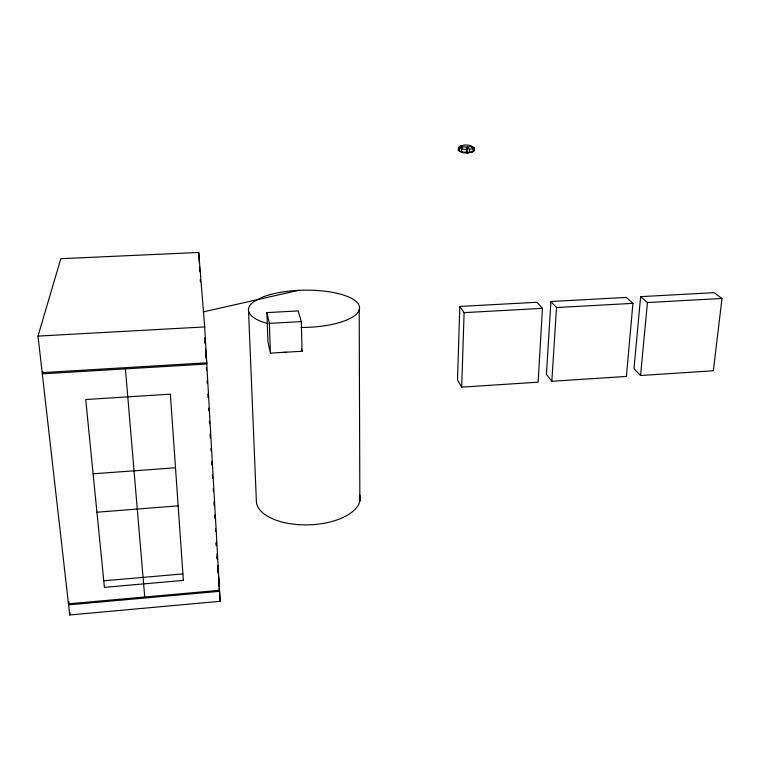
<?xml version="1.0" encoding="UTF-8"?>
<svg xmlns="http://www.w3.org/2000/svg" width="760" height="760" viewBox="0 0 760 760"><rect width="100%" height="100%" fill="white"/><g stroke="black" fill="none" stroke-linecap="round" stroke-linejoin="round"><path stroke-width="1.14" d="M458.337 150.394L458.413 147.525C462.906 143.925 470.174 144.162 474.401 148.077L474.306 150.955C469.442 153.263 462.65 154.214 458.337 150.394L460.227 151.155M459.496 151.449L459.581 148.57L458.413 147.525M461.168 151.525L462.346 152.589L461.538 151.934L461.624 149.045L462.526 146.708L461.349 145.673L459.268 146.956L461.111 146.632M459.791 306.441L457.52 380.038L461.7 387.144L538.108 382.175L542.459 308.332L537.054 302.262L459.791 306.441L464.103 312.645L461.7 387.144M470.677 146.585L469.908 145.388L473.119 148.666L473.024 151.553L467.238 152.969L466.44 152.323L466.526 149.435L467.428 147.089L471.124 146.423L474.401 148.077M467.238 152.969L467.428 147.089L462.526 146.708L459.581 148.57M469.328 152.228L469.423 149.331L467.428 147.089M550.914 301.511L546.421 374.338L551.817 381.283L626.401 376.428L632.938 303.354L626.306 297.426L550.914 301.511L556.519 307.553L551.817 381.283M640.623 296.647L633.992 368.733L640.556 375.506L713.345 370.766L722 298.452L714.181 292.666L640.623 296.647L647.453 302.556L722 298.452M640.556 375.506L647.453 302.556M283.746 352.203L285.085 352.716L286.149 352.06M206.71 362.815L42.161 372.647L38 336.101L60.809 258.704L198.721 252.453L204.687 326.923L220.153 601.293L69.73 614.982L70.053 612.645M219.526 590.311L68.466 603.839L68.789 601.54M69.73 614.982L68.581 604.856L68.913 602.519M68.466 603.839L42.294 373.853L42.883 371.602M470.924 152.294L473.024 151.553M203.291 311.894L298.462 290.367M469.423 149.331L473.119 148.666M68.581 604.856L219.583 591.318L218.5 576.052M103.769 580.792L182.903 573.914M96.938 512.202L178.163 505.856M93.109 473.812L175.503 467.789M42.294 373.853L206.777 364.002L205.608 348.745M270.408 353.124L302.034 351.253L301.34 321.603L298.091 310.935L266.922 312.607L267.938 341.734L270.408 353.124L269.392 323.361L266.922 312.607M38 336.101L204.687 326.923M269.392 323.361L301.34 321.603M464.103 312.645L542.459 308.332M556.519 307.553L632.938 303.354M461.624 149.045L466.526 149.435M461.538 151.934L466.44 152.323M301.378 349.001L302.034 351.253M125.409 368.875L144.732 597.008M204.782 338.181L205.133 342.998M216.182 543.333L216.353 545.67L216.22 542.07M216.942 553.936L217.274 558.628M217.749 565.487L218.272 572.707M216.98 556.662L217.151 559.008M217.73 567.236L218.148 573.106M218.481 577.799L219.06 586.026M219.232 588.373L220.153 601.293M198.721 252.453L199.32 263.045M199.519 266.579L199.794 271.291M200.26 279.528L200.393 281.884M204.82 340.708L204.962 343.121M205.561 353.742L205.77 357.333M206.368 367.954L206.501 370.32M207.1 380.978L207.243 383.391M207.841 394.012L208.041 397.613M208.648 408.224L208.781 410.637M209.38 421.249L209.523 423.671M210.121 434.283L210.32 437.883M210.919 448.495L211.061 450.917M211.66 461.519L211.859 465.13M212.401 474.553L212.6 478.163M213.199 488.765L213.341 491.188M213.94 501.8L214.139 505.4M214.671 514.824L214.88 518.434M215.479 529.036L215.621 531.468M248.548 310.945L256.424 502.522A51.955 25.355 -1.8 0 0 313.927 524.571A51.955 25.355 -1.8 0 0 359.575 494.428M359.195 309.918L359.851 501.02M300.96 327.474A55.556 18.63 -1.1 0 0 355.129 300.656A55.556 18.63 -1.1 0 0 262.019 297.341L254.172 301.445A55.556 18.63 -1.1 0 0 267.985 323.637M183.359 580.403L104.414 587.337L85.719 399.532L170.373 394.155L183.359 580.403"/></g></svg>
